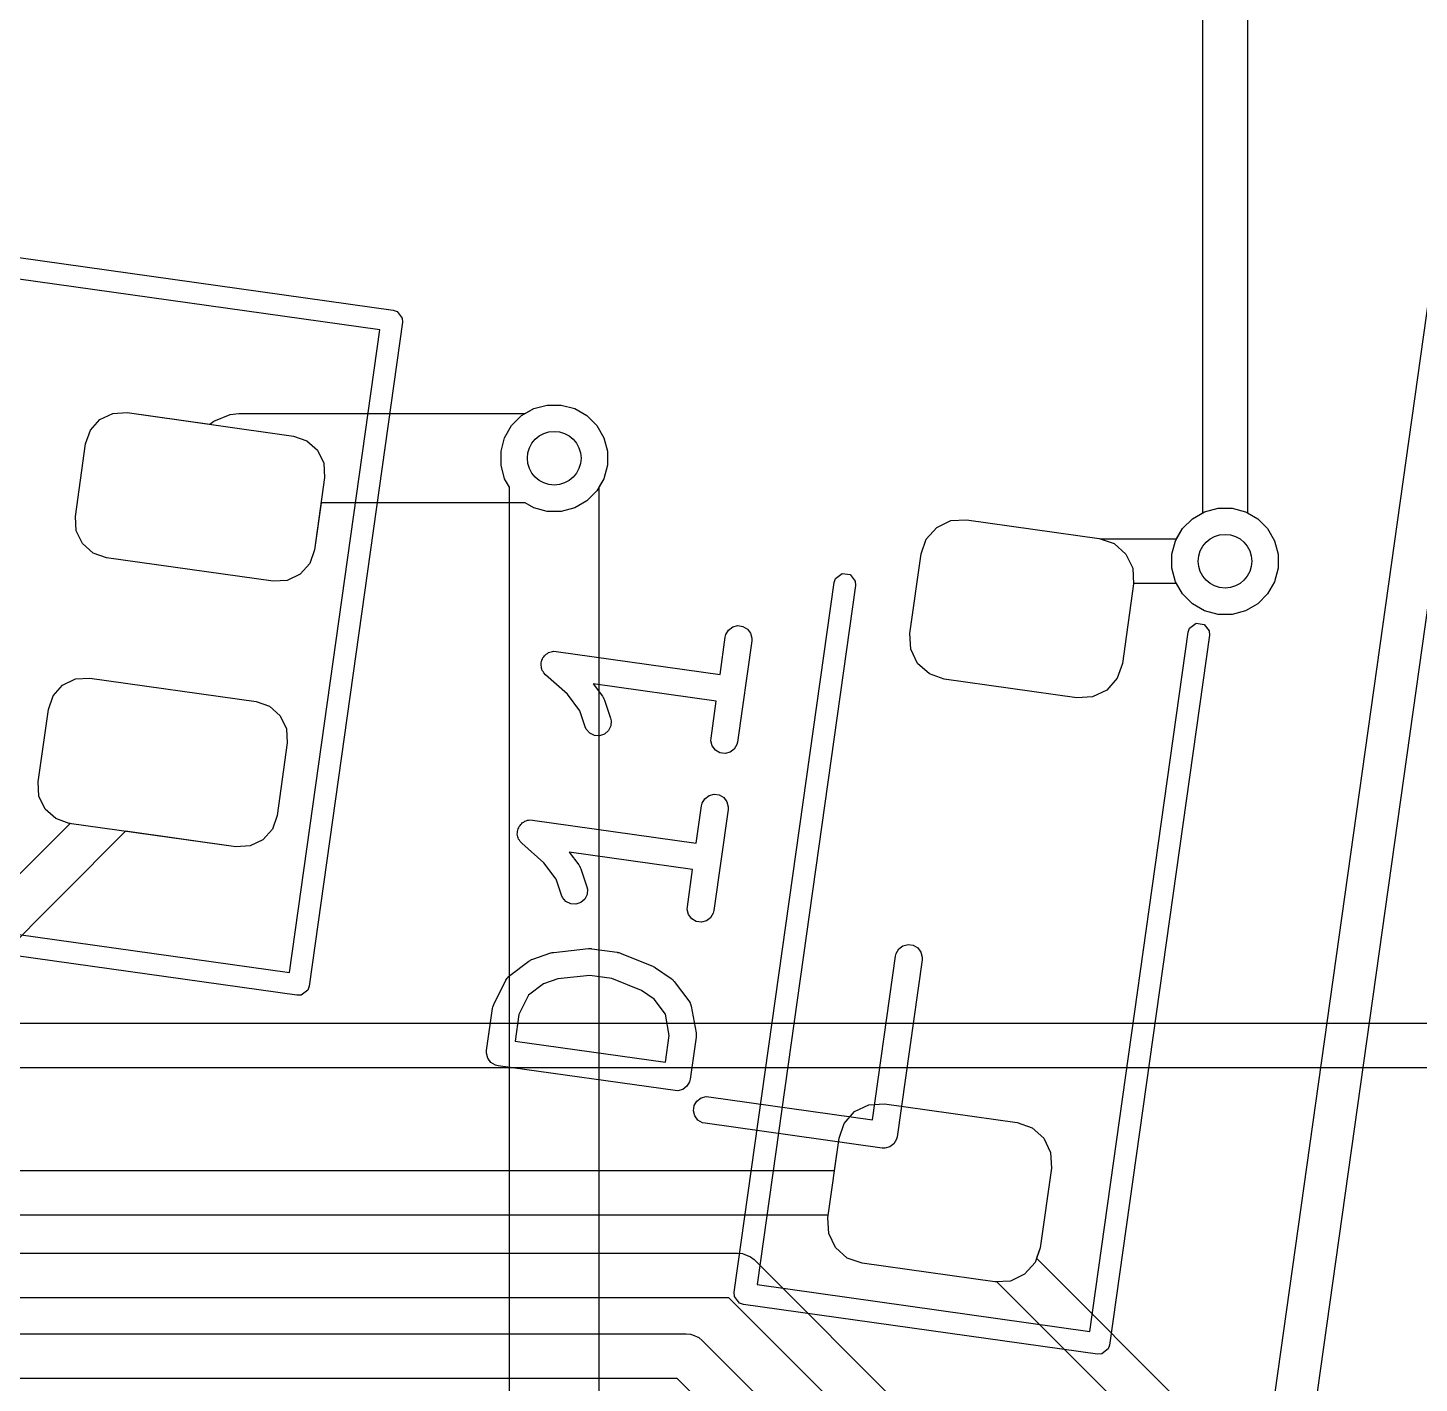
# Model space of a CAD drawing. Header units: millimetres. Extents: x 14 to 286, y -133 to -45.
# Drawn here: x 93.9 to 101.68, y -68.06 to -60.48 of the extents above; entities that cross this region are included whole.
import ezdxf

# ---------------------------------------------------------------- set-up
doc = ezdxf.new("R2010")
doc.units = ezdxf.units.MM
for name, color, linetype, true_color in [('B.Cu', 153, 'CONTINUOUS', 0x4d7fc4), ('F.Cu', 13, 'CONTINUOUS', 0xc83434), ('F.Mask', 201, 'CONTINUOUS', 0xd864ff), ('F.Paste', 253, 'CONTINUOUS', 0xb4a09a), ('F.Silkscreen', 41, 'CONTINUOUS', 0xf2eda1), ('User.Drawings', 9, 'CONTINUOUS', 0xc2c2c2)]:
    doc.layers.add(name, color=color, linetype=linetype, true_color=true_color)

msp = doc.modelspace()

# ---------------------------------------------------------------- linework, layer by layer
at = {"layer": 'B.Cu', "linetype": 'CONTINUOUS'}
for p, q in [((100.4714, -63.195022), (100.4714, -58.501176)), ((100.7214, -58.4494), (100.7214, -63.195022)), ((96.605894, -62.707372), (96.661272, -62.651994)), ((96.661272, -62.651994), (96.729095, -62.612836)), ((96.729095, -62.612836), (96.804742, -62.592567)), ((96.804742, -62.592567), (96.883058, -62.592567)), ((96.883058, -62.592567), (96.958705, -62.612836)), ((96.958705, -62.612836), (97.026528, -62.651994)), ((97.026528, -62.651994), (97.081906, -62.707372)), ((96.566736, -62.775195), (96.605894, -62.707372)), ((97.081906, -62.707372), (97.121064, -62.775195)), ((96.546467, -62.850842), (96.566736, -62.775195)), ((97.121064, -62.775195), (97.141333, -62.850842)), ((96.546467, -62.929158), (96.546467, -62.850842)), ((97.141333, -62.850842), (97.141333, -62.929158)), ((96.566736, -63.004805), (96.546467, -62.929158)), ((97.141333, -62.929158), (97.121064, -63.004805)), ((96.5939, -63.051853), (96.566736, -63.004805)), ((97.121064, -63.004805), (97.0939, -63.051853)), ((96.5939, -69.1606), (96.5939, -63.051853)), ((97.0939, -63.051853), (97.0939, -69.057046)), ((100.413772, -63.228294), (100.4714, -63.195022)), ((100.7214, -63.195022), (100.779028, -63.228294)), ((100.358394, -63.283672), (100.413772, -63.228294)), ((100.779028, -63.228294), (100.834406, -63.283672)), ((100.298967, -63.427142), (100.319236, -63.351495)), ((100.319236, -63.351495), (100.358394, -63.283672)), ((100.834406, -63.283672), (100.873564, -63.351495)), ((100.873564, -63.351495), (100.893833, -63.427142)), ((100.298967, -63.505458), (100.298967, -63.427142)), ((100.893833, -63.427142), (100.893833, -63.505458)), ((100.319236, -63.581105), (100.298967, -63.505458)), ((100.893833, -63.505458), (100.873564, -63.581105)), ((100.358394, -63.648928), (100.319236, -63.581105)), ((100.873564, -63.581105), (100.834406, -63.648928)), ((100.413772, -63.704306), (100.358394, -63.648928)), ((100.834406, -63.648928), (100.779028, -63.704306)), ((100.481595, -63.743464), (100.413772, -63.704306)), ((100.779028, -63.704306), (100.711205, -63.743464)), ((100.557242, -63.763733), (100.481595, -63.743464)), ((100.635558, -63.763733), (100.557242, -63.763733)), ((100.711205, -63.743464), (100.635558, -63.763733))]:
    msp.add_line(p, q, dxfattribs=at)
at = {"layer": 'B.Cu'}
for centre in [(96.8439, -62.89), (100.5964, -63.4663)]:
    msp.add_circle(centre, 0.15, dxfattribs=at)
at = {"layer": 'F.Cu', "linetype": 'CONTINUOUS'}
for p, q in [((94.302592, -62.674409), (94.374637, -62.63966)), ((94.374637, -62.63966), (94.454495, -62.635125)), ((94.454495, -62.635125), (94.918351, -62.700315)), ((94.940507, -62.682133), (95.030627, -62.644804)), ((95.030627, -62.644804), (95.0794, -62.64)), ((95.0794, -62.64), (96.682046, -62.64)), ((96.682046, -62.64), (96.729095, -62.612836)), ((96.729095, -62.612836), (96.804742, -62.592567)), ((96.804742, -62.592567), (96.883058, -62.592567)), ((96.883058, -62.592567), (96.958705, -62.612836)), ((96.958705, -62.612836), (97.026528, -62.651994)), ((97.026528, -62.651994), (97.081906, -62.707372)), ((94.249331, -62.734084), (94.302592, -62.674409)), ((94.918351, -62.700315), (94.940502, -62.682137)), ((94.940502, -62.682137), (94.940507, -62.682133)), ((97.081906, -62.707372), (97.121064, -62.775195)), ((94.22296, -62.809599), (94.249331, -62.734084)), ((97.121064, -62.775195), (97.141333, -62.850842)), ((94.165899, -63.215609), (94.22296, -62.809599)), ((97.141333, -62.850842), (97.141333, -62.929158)), ((97.141333, -62.929158), (97.121064, -63.004805)), ((97.121064, -63.004805), (97.081906, -63.072628)), ((97.081906, -63.072628), (97.026528, -63.128006)), ((95.539792, -63.14), (95.50276, -63.403493)), ((96.682046, -63.14), (95.539792, -63.14)), ((96.729095, -63.167164), (96.682046, -63.14)), ((96.804742, -63.187433), (96.729095, -63.167164)), ((96.883058, -63.187433), (96.804742, -63.187433)), ((96.958705, -63.167164), (96.883058, -63.187433)), ((97.026528, -63.128006), (96.958705, -63.167164)), ((100.413772, -63.228294), (100.481595, -63.189136)), ((100.481595, -63.189136), (100.557242, -63.168867)), ((100.557242, -63.168867), (100.635558, -63.168867)), ((100.635558, -63.168867), (100.711205, -63.189136)), ((100.711205, -63.189136), (100.779028, -63.228294)), ((94.170434, -63.295467), (94.165899, -63.215609)), ((98.983791, -63.277465), (99.062864, -63.239324)), ((99.062864, -63.239324), (99.150513, -63.234347)), ((99.150513, -63.234347), (99.893214, -63.338727)), ((100.358394, -63.283672), (100.413772, -63.228294)), ((100.779028, -63.228294), (100.834406, -63.283672)), ((94.205183, -63.367512), (94.170434, -63.295467)), ((98.896389, -63.425844), (98.925333, -63.342961)), ((98.925333, -63.342961), (98.983791, -63.277465)), ((99.893214, -63.338727), (99.900582, -63.3413)), ((99.900582, -63.3413), (100.325122, -63.3413)), ((100.325122, -63.3413), (100.358394, -63.283672)), ((100.834406, -63.283672), (100.873564, -63.351495)), ((100.873564, -63.351495), (100.893833, -63.427142)), ((94.264858, -63.420773), (94.205183, -63.367512)), ((94.340373, -63.447145), (94.264858, -63.420773)), ((95.50276, -63.403493), (95.476389, -63.479008)), ((98.833761, -63.871464), (98.896389, -63.425844)), ((100.893833, -63.427142), (100.893833, -63.505458)), ((95.271225, -63.577967), (94.340373, -63.447145)), ((95.476389, -63.479008), (95.423128, -63.538683)), ((100.893833, -63.505458), (100.873564, -63.581105)), ((95.351083, -63.573432), (95.271225, -63.577967)), ((95.423128, -63.538683), (95.351083, -63.573432)), ((100.873564, -63.581105), (100.834406, -63.648928)), ((100.084711, -63.592852), (100.022083, -64.038472)), ((100.325122, -63.5913), (100.084623, -63.5913)), ((100.084623, -63.5913), (100.084711, -63.592852)), ((100.358394, -63.648928), (100.325122, -63.5913)), ((100.413772, -63.704306), (100.358394, -63.648928)), ((100.834406, -63.648928), (100.779028, -63.704306)), ((100.481595, -63.743464), (100.413772, -63.704306)), ((100.779028, -63.704306), (100.711205, -63.743464)), ((100.557242, -63.763733), (100.481595, -63.743464)), ((100.635558, -63.763733), (100.557242, -63.763733)), ((100.711205, -63.743464), (100.635558, -63.763733)), ((98.838738, -63.959114), (98.833761, -63.871464)), ((98.876879, -64.038187), (98.838738, -63.959114)), ((98.942375, -64.096645), (98.876879, -64.038187)), ((100.022083, -64.038472), (99.993139, -64.121355)), ((94.093833, -64.159811), (94.165878, -64.125062)), ((94.165878, -64.125062), (94.245736, -64.120527)), ((94.245736, -64.120527), (95.176588, -64.251349)), ((99.025258, -64.125589), (98.942375, -64.096645)), ((99.767959, -64.229969), (99.025258, -64.125589)), ((99.993139, -64.121355), (99.934681, -64.186851)), ((94.040572, -64.219486), (94.093833, -64.159811)), ((99.934681, -64.186851), (99.855608, -64.224992)), ((94.014201, -64.295001), (94.040572, -64.219486)), ((95.176588, -64.251349), (95.252103, -64.277721)), ((95.252103, -64.277721), (95.311778, -64.330982)), ((99.855608, -64.224992), (99.767959, -64.229969)), ((93.95714, -64.701011), (94.014201, -64.295001)), ((95.311778, -64.330982), (95.346527, -64.403027)), ((95.346527, -64.403027), (95.351062, -64.482885)), ((95.351062, -64.482885), (95.294001, -64.888895)), ((93.961675, -64.780869), (93.95714, -64.701011)), ((93.996424, -64.852914), (93.961675, -64.780869)), ((94.056099, -64.906175), (93.996424, -64.852914)), ((94.131614, -64.932547), (94.056099, -64.906175)), ((95.294001, -64.888895), (95.26763, -64.96441)), ((93.589324, -65.4799), (94.136052, -64.93317)), ((94.44604, -64.976736), (93.729488, -65.693288)), ((94.136052, -64.93317), (94.131614, -64.932547)), ((95.062466, -65.063369), (94.44604, -64.976736)), ((95.26763, -64.96441), (95.214369, -65.024085)), ((95.142324, -65.058834), (95.062466, -65.063369)), ((95.214369, -65.024085), (95.142324, -65.058834)), ((90.8481, -66.0496), (103.862924, -66.0496)), ((103.9147, -66.2996), (90.9727, -66.2996)), ((98.524519, -66.545349), (98.603592, -66.507208)), ((98.603592, -66.507208), (98.691241, -66.502231)), ((98.691241, -66.502231), (99.433942, -66.606611)), ((98.437117, -66.693728), (98.466061, -66.610845)), ((98.466061, -66.610845), (98.524519, -66.545349)), ((99.433942, -66.606611), (99.516825, -66.635555)), ((98.411641, -66.875), (98.437117, -66.693728)), ((99.516825, -66.635555), (99.582321, -66.694013)), ((99.582321, -66.694013), (99.620462, -66.773086)), ((99.620462, -66.773086), (99.625439, -66.860736)), ((82.188277, -66.875), (98.411641, -66.875)), ((99.625439, -66.860736), (99.562811, -67.306356)), ((98.376505, -67.125), (82.1365, -67.125)), ((98.374489, -67.139348), (98.376505, -67.125)), ((98.379466, -67.226998), (98.374489, -67.139348)), ((98.417607, -67.306071), (98.379466, -67.226998)), ((98.483103, -67.364529), (98.417607, -67.306071)), ((99.562811, -67.306356), (99.542187, -67.365411)), ((67.487977, -67.3365), (97.8733, -67.3365)), ((97.8733, -67.3365), (97.897686, -67.338902)), ((97.897686, -67.338902), (97.897687, -67.338902)), ((97.897687, -67.338902), (97.910884, -67.344368)), ((97.910884, -67.344368), (97.942746, -67.357566)), ((97.942746, -67.357566), (97.942751, -67.357571)), ((97.942751, -67.357571), (97.961688, -67.373112)), ((97.961688, -67.373112), (100.795576, -70.207)), ((98.565986, -67.393473), (98.483103, -67.364529)), ((99.308687, -67.497853), (98.565986, -67.393473)), ((99.542187, -67.365411), (101.801276, -69.6245)), ((99.320411, -67.497187), (99.308687, -67.497853)), ((101.661112, -69.837888), (99.320411, -67.497187)), ((97.821524, -67.5865), (67.4362, -67.5865)), ((100.655412, -70.420388), (97.821524, -67.5865)), ((67.300876, -67.7882), (97.5828, -67.7882)), ((97.5828, -67.7882), (97.607186, -67.790602)), ((97.607186, -67.790602), (97.607187, -67.790602)), ((97.607187, -67.790602), (97.616925, -67.794636)), ((97.616925, -67.794636), (97.652246, -67.809266)), ((97.652246, -67.809266), (97.652251, -67.809271)), ((97.652251, -67.809271), (97.671188, -67.824812)), ((97.671188, -67.824812), (100.554288, -70.707912)), ((97.531024, -68.0382), (67.2491, -68.0382)), ((100.3409, -70.848076), (97.531024, -68.0382))]:
    msp.add_line(p, q, dxfattribs=at)
at = {"layer": 'F.Cu'}
for centre in [(96.8439, -62.89), (100.5964, -63.4663)]:
    msp.add_circle(centre, 0.15, dxfattribs=at)
at = {"layer": 'F.Mask', "linetype": 'CONTINUOUS'}
for p, q in [((94.302592, -62.674409), (94.374637, -62.63966)), ((94.374637, -62.63966), (94.454495, -62.635125)), ((94.454495, -62.635125), (95.385347, -62.765947)), ((94.249331, -62.734084), (94.302592, -62.674409)), ((94.22296, -62.809599), (94.249331, -62.734084)), ((95.385347, -62.765947), (95.460862, -62.792319)), ((95.460862, -62.792319), (95.520537, -62.84558)), ((94.165899, -63.215609), (94.22296, -62.809599)), ((95.520537, -62.84558), (95.555286, -62.917625)), ((95.555286, -62.917625), (95.559821, -62.997483)), ((95.559821, -62.997483), (95.50276, -63.403493)), ((94.170434, -63.295467), (94.165899, -63.215609)), ((98.983791, -63.277465), (99.062864, -63.239324)), ((99.062864, -63.239324), (99.150513, -63.234347)), ((99.150513, -63.234347), (99.893214, -63.338727)), ((94.205183, -63.367512), (94.170434, -63.295467)), ((98.896389, -63.425844), (98.925333, -63.342961)), ((98.925333, -63.342961), (98.983791, -63.277465)), ((99.893214, -63.338727), (99.976097, -63.367671)), ((94.264858, -63.420773), (94.205183, -63.367512)), ((94.340373, -63.447145), (94.264858, -63.420773)), ((95.50276, -63.403493), (95.476389, -63.479008)), ((98.833761, -63.871464), (98.896389, -63.425844)), ((99.976097, -63.367671), (100.041593, -63.426129)), ((100.041593, -63.426129), (100.079734, -63.505202)), ((95.271225, -63.577967), (94.340373, -63.447145)), ((95.476389, -63.479008), (95.423128, -63.538683)), ((100.079734, -63.505202), (100.084711, -63.592852)), ((95.351083, -63.573432), (95.271225, -63.577967)), ((95.423128, -63.538683), (95.351083, -63.573432)), ((100.084711, -63.592852), (100.022083, -64.038472)), ((98.838738, -63.959114), (98.833761, -63.871464)), ((98.876879, -64.038187), (98.838738, -63.959114)), ((98.942375, -64.096645), (98.876879, -64.038187)), ((100.022083, -64.038472), (99.993139, -64.121355)), ((94.093833, -64.159811), (94.165878, -64.125062)), ((94.165878, -64.125062), (94.245736, -64.120527)), ((94.245736, -64.120527), (95.176588, -64.251349)), ((99.025258, -64.125589), (98.942375, -64.096645)), ((99.767959, -64.229969), (99.025258, -64.125589)), ((99.993139, -64.121355), (99.934681, -64.186851)), ((94.040572, -64.219486), (94.093833, -64.159811)), ((99.934681, -64.186851), (99.855608, -64.224992)), ((94.014201, -64.295001), (94.040572, -64.219486)), ((95.176588, -64.251349), (95.252103, -64.277721)), ((95.252103, -64.277721), (95.311778, -64.330982)), ((99.855608, -64.224992), (99.767959, -64.229969)), ((93.95714, -64.701011), (94.014201, -64.295001)), ((95.311778, -64.330982), (95.346527, -64.403027)), ((95.346527, -64.403027), (95.351062, -64.482885)), ((95.351062, -64.482885), (95.294001, -64.888895)), ((93.961675, -64.780869), (93.95714, -64.701011)), ((93.996424, -64.852914), (93.961675, -64.780869)), ((94.056099, -64.906175), (93.996424, -64.852914)), ((94.131614, -64.932547), (94.056099, -64.906175)), ((95.294001, -64.888895), (95.26763, -64.96441)), ((95.062466, -65.063369), (94.131614, -64.932547)), ((95.26763, -64.96441), (95.214369, -65.024085)), ((95.142324, -65.058834), (95.062466, -65.063369)), ((95.214369, -65.024085), (95.142324, -65.058834)), ((98.524519, -66.545349), (98.603592, -66.507208)), ((98.603592, -66.507208), (98.691241, -66.502231)), ((98.691241, -66.502231), (99.433942, -66.606611)), ((98.437117, -66.693728), (98.466061, -66.610845)), ((98.466061, -66.610845), (98.524519, -66.545349)), ((99.433942, -66.606611), (99.516825, -66.635555)), ((98.374489, -67.139348), (98.437117, -66.693728)), ((99.516825, -66.635555), (99.582321, -66.694013)), ((99.582321, -66.694013), (99.620462, -66.773086)), ((99.620462, -66.773086), (99.625439, -66.860736)), ((99.625439, -66.860736), (99.562811, -67.306356)), ((98.379466, -67.226998), (98.374489, -67.139348)), ((98.417607, -67.306071), (98.379466, -67.226998)), ((98.483103, -67.364529), (98.417607, -67.306071)), ((99.562811, -67.306356), (99.533867, -67.389239)), ((98.565986, -67.393473), (98.483103, -67.364529)), ((99.308687, -67.497853), (98.565986, -67.393473)), ((99.533867, -67.389239), (99.475409, -67.454735)), ((99.475409, -67.454735), (99.396336, -67.492876)), ((99.396336, -67.492876), (99.308687, -67.497853))]:
    msp.add_line(p, q, dxfattribs=at)
at = {"layer": 'F.Paste', "linetype": 'CONTINUOUS'}
for p, q in [((94.302592, -62.674409), (94.374637, -62.63966)), ((94.374637, -62.63966), (94.454495, -62.635125)), ((94.454495, -62.635125), (95.385347, -62.765947)), ((94.249331, -62.734084), (94.302592, -62.674409)), ((94.22296, -62.809599), (94.249331, -62.734084)), ((95.385347, -62.765947), (95.460862, -62.792319)), ((95.460862, -62.792319), (95.520537, -62.84558)), ((94.165899, -63.215609), (94.22296, -62.809599)), ((95.520537, -62.84558), (95.555286, -62.917625)), ((95.555286, -62.917625), (95.559821, -62.997483)), ((95.559821, -62.997483), (95.50276, -63.403493)), ((94.170434, -63.295467), (94.165899, -63.215609)), ((98.983791, -63.277465), (99.062864, -63.239324)), ((99.062864, -63.239324), (99.150513, -63.234347)), ((99.150513, -63.234347), (99.893214, -63.338727)), ((94.205183, -63.367512), (94.170434, -63.295467)), ((98.896389, -63.425844), (98.925333, -63.342961)), ((98.925333, -63.342961), (98.983791, -63.277465)), ((99.893214, -63.338727), (99.976097, -63.367671)), ((94.264858, -63.420773), (94.205183, -63.367512)), ((94.340373, -63.447145), (94.264858, -63.420773)), ((95.50276, -63.403493), (95.476389, -63.479008)), ((98.833761, -63.871464), (98.896389, -63.425844)), ((99.976097, -63.367671), (100.041593, -63.426129)), ((100.041593, -63.426129), (100.079734, -63.505202)), ((95.271225, -63.577967), (94.340373, -63.447145)), ((95.476389, -63.479008), (95.423128, -63.538683)), ((100.079734, -63.505202), (100.084711, -63.592852)), ((95.351083, -63.573432), (95.271225, -63.577967)), ((95.423128, -63.538683), (95.351083, -63.573432)), ((100.084711, -63.592852), (100.022083, -64.038472)), ((98.838738, -63.959114), (98.833761, -63.871464)), ((98.876879, -64.038187), (98.838738, -63.959114)), ((98.942375, -64.096645), (98.876879, -64.038187)), ((100.022083, -64.038472), (99.993139, -64.121355)), ((94.093833, -64.159811), (94.165878, -64.125062)), ((94.165878, -64.125062), (94.245736, -64.120527)), ((94.245736, -64.120527), (95.176588, -64.251349)), ((99.025258, -64.125589), (98.942375, -64.096645)), ((99.767959, -64.229969), (99.025258, -64.125589)), ((99.993139, -64.121355), (99.934681, -64.186851)), ((94.040572, -64.219486), (94.093833, -64.159811)), ((99.934681, -64.186851), (99.855608, -64.224992)), ((94.014201, -64.295001), (94.040572, -64.219486)), ((95.176588, -64.251349), (95.252103, -64.277721)), ((95.252103, -64.277721), (95.311778, -64.330982)), ((99.855608, -64.224992), (99.767959, -64.229969)), ((93.95714, -64.701011), (94.014201, -64.295001)), ((95.311778, -64.330982), (95.346527, -64.403027)), ((95.346527, -64.403027), (95.351062, -64.482885)), ((95.351062, -64.482885), (95.294001, -64.888895)), ((93.961675, -64.780869), (93.95714, -64.701011)), ((93.996424, -64.852914), (93.961675, -64.780869)), ((94.056099, -64.906175), (93.996424, -64.852914)), ((94.131614, -64.932547), (94.056099, -64.906175)), ((95.294001, -64.888895), (95.26763, -64.96441)), ((95.062466, -65.063369), (94.131614, -64.932547)), ((95.26763, -64.96441), (95.214369, -65.024085)), ((95.142324, -65.058834), (95.062466, -65.063369)), ((95.214369, -65.024085), (95.142324, -65.058834)), ((98.524519, -66.545349), (98.603592, -66.507208)), ((98.603592, -66.507208), (98.691241, -66.502231)), ((98.691241, -66.502231), (99.433942, -66.606611)), ((98.437117, -66.693728), (98.466061, -66.610845)), ((98.466061, -66.610845), (98.524519, -66.545349)), ((99.433942, -66.606611), (99.516825, -66.635555)), ((98.374489, -67.139348), (98.437117, -66.693728)), ((99.516825, -66.635555), (99.582321, -66.694013)), ((99.582321, -66.694013), (99.620462, -66.773086)), ((99.620462, -66.773086), (99.625439, -66.860736)), ((99.625439, -66.860736), (99.562811, -67.306356)), ((98.379466, -67.226998), (98.374489, -67.139348)), ((98.417607, -67.306071), (98.379466, -67.226998)), ((98.483103, -67.364529), (98.417607, -67.306071)), ((99.562811, -67.306356), (99.533867, -67.389239)), ((98.565986, -67.393473), (98.483103, -67.364529)), ((99.308687, -67.497853), (98.565986, -67.393473)), ((99.533867, -67.389239), (99.475409, -67.454735)), ((99.475409, -67.454735), (99.396336, -67.492876)), ((99.396336, -67.492876), (99.308687, -67.497853))]:
    msp.add_line(p, q, dxfattribs=at)
at = {"layer": 'F.Silkscreen', "linetype": 'CONTINUOUS'}
for p, q in [((88.714821, -61.04585), (95.943778, -62.061813)), ((95.867661, -62.172294), (88.757536, -61.173032)), ((95.943778, -62.061813), (95.96588, -62.069531)), ((95.96588, -62.069531), (95.993517, -62.106206)), ((95.993517, -62.106206), (95.994844, -62.129579)), ((95.362463, -65.766967), (95.867661, -62.172294)), ((95.994844, -62.129579), (95.472945, -65.843084)), ((97.851467, -67.555612), (98.409553, -63.584635)), ((98.409553, -63.584635), (98.417271, -63.562533)), ((98.417271, -63.562533), (98.453946, -63.534896)), ((98.453946, -63.534896), (98.499421, -63.541287)), ((98.499421, -63.541287), (98.527058, -63.577963)), ((98.527058, -63.577963), (98.528385, -63.601336)), ((98.528385, -63.601336), (97.978649, -67.512896)), ((100.397806, -63.840879), (100.434481, -63.813242)), ((100.434481, -63.813242), (100.479956, -63.819633)), ((97.771483, -64.099653), (97.800809, -63.89099)), ((97.800809, -63.89099), (97.804272, -63.876701)), ((97.804272, -63.876701), (97.819125, -63.851487)), ((97.819125, -63.851487), (97.842495, -63.833876)), ((97.842495, -63.833876), (97.870827, -63.826549)), ((97.870827, -63.826549), (97.899806, -63.830621)), ((97.899806, -63.830621), (97.92502, -63.845474)), ((97.92502, -63.845474), (97.942631, -63.868844)), ((97.942631, -63.868844), (97.949959, -63.897176)), ((97.949959, -63.897176), (97.949349, -63.911866)), ((99.840354, -67.774539), (100.390088, -63.862981)), ((100.50892, -63.879681), (99.950836, -67.850656)), ((100.390088, -63.862981), (100.397806, -63.840879)), ((100.479956, -63.819633), (100.507593, -63.856308)), ((100.507593, -63.856308), (100.50892, -63.879681)), ((96.819579, -63.975796), (96.826194, -63.972598)), ((96.826194, -63.972598), (96.833603, -63.972169)), ((96.833603, -63.972169), (96.840796, -63.970309)), ((96.840796, -63.970309), (96.855329, -63.970912)), ((96.855329, -63.970912), (96.855408, -63.970908)), ((96.855408, -63.970908), (96.855433, -63.970916)), ((96.855433, -63.970916), (96.855486, -63.970919)), ((96.855486, -63.970919), (97.771483, -64.099653)), ((97.949349, -63.911866), (97.869822, -64.477734)), ((96.770168, -64.049441), (96.771191, -64.042161)), ((96.772028, -64.056633), (96.770168, -64.049441)), ((96.770767, -64.034829), (96.773207, -64.027817)), ((96.771191, -64.042161), (96.770767, -64.034829)), ((96.773207, -64.027817), (96.774241, -64.020462)), ((96.774241, -64.020462), (96.77797, -64.01413)), ((96.77797, -64.01413), (96.780386, -64.007191)), ((96.780386, -64.007191), (96.785326, -64.001644)), ((96.785326, -64.001644), (96.789094, -63.995248)), ((96.789094, -63.995248), (96.794959, -63.990827)), ((96.794959, -63.990827), (96.799849, -63.985338)), ((96.799849, -63.985338), (96.806535, -63.982104)), ((96.806535, -63.982104), (96.812464, -63.977637)), ((96.812464, -63.977637), (96.819579, -63.975796)), ((96.772457, -64.064043), (96.772028, -64.056633)), ((96.775655, -64.070657), (96.772457, -64.064043)), ((96.777496, -64.077773), (96.775655, -64.070657)), ((96.781963, -64.083701), (96.777496, -64.077773)), ((96.785197, -64.090388), (96.781963, -64.083701)), ((96.795062, -64.101083), (96.785197, -64.090388)), ((96.795107, -64.101143), (96.795062, -64.101083)), ((96.795128, -64.101155), (96.795107, -64.101143)), ((96.795165, -64.101195), (96.795128, -64.101155)), ((96.91783, -64.210448), (96.795165, -64.101195)), ((97.750607, -64.248193), (97.061069, -64.151285)), ((97.061069, -64.151285), (97.114214, -64.221812)), ((96.987095, -64.302364), (96.91783, -64.210448)), ((97.114214, -64.221812), (97.118086, -64.228162)), ((97.118086, -64.228162), (97.11939, -64.229658)), ((97.11939, -64.229658), (97.120483, -64.232091)), ((97.120483, -64.232091), (97.121869, -64.234364)), ((97.121869, -64.234364), (97.122364, -64.23628)), ((97.122364, -64.23628), (97.125414, -64.243069)), ((97.125414, -64.243069), (97.159315, -64.344007)), ((97.721282, -64.456858), (97.750607, -64.248193)), ((97.017121, -64.391765), (96.987095, -64.302364)), ((97.159315, -64.344007), (97.162608, -64.358337)), ((97.162608, -64.358337), (97.160599, -64.387531)), ((97.023145, -64.405177), (97.017121, -64.391765)), ((97.042369, -64.42724), (97.023145, -64.405177)), ((97.068573, -64.440267), (97.042369, -64.42724)), ((97.097767, -64.442276), (97.068573, -64.440267)), ((97.125508, -64.432959), (97.097767, -64.442276)), ((97.147572, -64.413735), (97.125508, -64.432959)), ((97.160599, -64.387531), (97.147572, -64.413735)), ((97.720672, -64.471548), (97.721282, -64.456858)), ((97.728, -64.49988), (97.720672, -64.471548)), ((97.745611, -64.52325), (97.728, -64.49988)), ((97.851506, -64.517237), (97.828136, -64.534848)), ((97.866359, -64.492023), (97.851506, -64.517237)), ((97.869822, -64.477734), (97.866359, -64.492023)), ((97.770825, -64.538103), (97.745611, -64.52325)), ((97.799804, -64.542176), (97.770825, -64.538103)), ((97.828136, -64.534848), (97.799804, -64.542176)), ((97.668264, -64.834103), (97.671727, -64.819814)), ((97.671727, -64.819814), (97.68658, -64.7946)), ((97.68658, -64.7946), (97.70995, -64.776989)), ((97.70995, -64.776989), (97.738282, -64.769662)), ((97.738282, -64.769662), (97.767261, -64.773734)), ((97.767261, -64.773734), (97.792475, -64.788587)), ((97.792475, -64.788587), (97.810086, -64.811958)), ((97.810086, -64.811958), (97.817413, -64.840289)), ((88.935477, -64.863713), (95.362463, -65.766967)), ((97.638938, -65.042766), (97.668264, -64.834103)), ((97.816804, -64.854979), (97.737276, -65.420846)), ((97.817413, -64.840289), (97.816804, -64.854979)), ((95.405178, -65.89415), (88.894166, -64.979087)), ((96.637622, -64.992553), (96.638645, -64.985273)), ((96.638221, -64.977941), (96.640661, -64.970929)), ((96.638645, -64.985273), (96.638221, -64.977941)), ((96.640661, -64.970929), (96.641695, -64.963574)), ((96.641695, -64.963574), (96.645424, -64.957242)), ((96.645424, -64.957242), (96.64784, -64.950303)), ((96.64784, -64.950303), (96.65278, -64.944756)), ((96.65278, -64.944756), (96.656548, -64.93836)), ((96.656548, -64.93836), (96.662413, -64.933939)), ((96.662413, -64.933939), (96.667303, -64.92845)), ((96.667303, -64.92845), (96.673989, -64.925216)), ((96.673989, -64.925216), (96.679918, -64.920749)), ((96.679918, -64.920749), (96.687033, -64.918908)), ((96.687033, -64.918908), (96.693648, -64.91571)), ((96.693648, -64.91571), (96.701057, -64.915281)), ((96.701057, -64.915281), (96.70825, -64.913421)), ((96.70825, -64.913421), (96.722783, -64.914024)), ((96.722783, -64.914024), (96.722862, -64.91402)), ((96.722862, -64.91402), (96.722887, -64.914028)), ((96.722887, -64.914028), (96.72294, -64.914031)), ((96.72294, -64.914031), (97.638938, -65.042766)), ((96.639482, -64.999745), (96.637622, -64.992553)), ((96.639911, -65.007155), (96.639482, -64.999745)), ((96.643109, -65.013769), (96.639911, -65.007155)), ((96.64495, -65.020885), (96.643109, -65.013769)), ((96.649417, -65.026813), (96.64495, -65.020885)), ((96.652651, -65.0335), (96.649417, -65.026813)), ((96.662516, -65.044195), (96.652651, -65.0335)), ((96.662561, -65.044255), (96.662516, -65.044195)), ((96.662582, -65.044267), (96.662561, -65.044255)), ((96.662619, -65.044307), (96.662582, -65.044267)), ((96.785284, -65.15356), (96.662619, -65.044307)), ((97.618062, -65.191306), (96.928523, -65.094397)), ((96.928523, -65.094397), (96.981668, -65.164924)), ((96.854549, -65.245477), (96.785284, -65.15356)), ((96.981668, -65.164924), (96.98554, -65.171274)), ((96.98554, -65.171274), (96.986844, -65.17277)), ((96.986844, -65.17277), (96.987936, -65.175203)), ((96.987936, -65.175203), (96.989323, -65.177476)), ((96.989323, -65.177476), (96.989818, -65.179393)), ((96.989818, -65.179393), (96.992868, -65.186182)), ((96.992868, -65.186182), (97.026769, -65.287121)), ((97.588736, -65.39997), (97.618062, -65.191306)), ((96.884575, -65.334878), (96.854549, -65.245477)), ((97.026769, -65.287121), (97.030062, -65.30145)), ((96.890599, -65.348289), (96.884575, -65.334878)), ((96.909823, -65.370353), (96.890599, -65.348289)), ((96.936026, -65.38338), (96.909823, -65.370353)), ((96.992962, -65.376072), (96.965221, -65.385389)), ((97.015026, -65.356848), (96.992962, -65.376072)), ((97.028053, -65.330645), (97.015026, -65.356848)), ((97.030062, -65.30145), (97.028053, -65.330645)), ((96.965221, -65.385389), (96.936026, -65.38338)), ((97.588126, -65.41466), (97.588736, -65.39997)), ((97.595454, -65.442992), (97.588126, -65.41466)), ((97.613065, -65.466362), (97.595454, -65.442992)), ((97.733813, -65.435135), (97.71896, -65.460349)), ((97.737276, -65.420846), (97.733813, -65.435135)), ((97.638279, -65.481215), (97.613065, -65.466362)), ((97.667258, -65.485288), (97.638279, -65.481215)), ((97.69559, -65.47796), (97.667258, -65.485288)), ((97.71896, -65.460349), (97.69559, -65.47796)), ((96.724054, -65.691576), (96.824993, -65.657675)), ((96.824993, -65.657675), (96.826106, -65.657419)), ((96.826106, -65.657419), (96.826585, -65.657159)), ((96.826585, -65.657159), (96.832979, -65.655839)), ((96.832979, -65.655839), (96.839322, -65.654382)), ((96.839322, -65.654382), (96.839863, -65.654419)), ((96.839863, -65.654419), (96.840984, -65.654188)), ((96.840984, -65.654188), (97.036234, -65.633542)), ((97.036234, -65.633542), (97.038797, -65.633523)), ((97.038797, -65.633523), (97.039867, -65.633247)), ((97.039867, -65.633247), (97.04539, -65.633475)), ((97.04539, -65.633475), (97.050936, -65.633436)), ((97.050936, -65.633436), (97.051998, -65.633749)), ((97.051998, -65.633749), (97.054558, -65.633856)), ((97.054558, -65.633856), (97.196024, -65.653737)), ((97.196024, -65.653737), (97.198516, -65.65434)), ((97.198516, -65.65434), (97.199623, -65.654332)), ((97.199623, -65.654332), (97.204936, -65.655897)), ((97.204936, -65.655897), (97.210313, -65.6572)), ((97.210313, -65.6572), (97.211265, -65.65776)), ((97.211265, -65.65776), (97.213727, -65.658486)), ((97.213727, -65.658486), (97.395721, -65.732151)), ((96.59523, -65.783832), (96.702796, -65.702776)), ((96.702796, -65.702776), (96.709146, -65.698903)), ((96.709146, -65.698903), (96.710642, -65.6976)), ((96.710642, -65.6976), (96.713075, -65.696507)), ((96.713075, -65.696507), (96.715348, -65.695121)), ((96.715348, -65.695121), (96.717265, -65.694625)), ((96.717265, -65.694625), (96.724054, -65.691576)), ((97.395721, -65.732151), (97.396735, -65.732682)), ((97.396735, -65.732682), (97.397266, -65.732796)), ((97.397266, -65.732796), (97.402985, -65.735958)), ((97.402985, -65.735958), (97.408744, -65.738977)), ((97.408744, -65.738977), (97.409129, -65.739355)), ((97.409129, -65.739355), (97.410133, -65.739911)), ((97.410133, -65.739911), (97.497816, -65.800321)), ((95.472945, -65.843084), (95.465227, -65.865186)), ((96.506171, -65.94518), (96.573208, -65.810341)), ((96.573208, -65.810341), (96.581012, -65.797881)), ((96.581012, -65.797881), (96.583043, -65.796111)), ((96.583043, -65.796111), (96.584411, -65.793789)), ((96.584411, -65.793789), (96.59523, -65.783832)), ((96.783349, -65.829894), (96.699641, -65.892973)), ((96.864945, -65.80249), (96.783349, -65.829894)), ((97.042825, -65.78368), (96.864945, -65.80249)), ((97.166004, -65.800991), (97.042825, -65.78368)), ((97.331811, -65.868104), (97.166004, -65.800991)), ((97.497816, -65.800321), (97.503498, -65.80512)), ((97.503498, -65.80512), (97.505207, -65.806127)), ((97.505207, -65.806127), (97.507012, -65.808088)), ((97.507012, -65.808088), (97.509048, -65.809808)), ((97.509048, -65.809808), (97.510125, -65.811471)), ((97.510125, -65.811471), (97.515164, -65.816946)), ((97.515164, -65.816946), (97.59622, -65.924512)), ((95.428551, -65.892823), (95.405178, -65.89415)), ((95.428552, -65.892823), (95.428551, -65.892822)), ((95.428551, -65.892822), (95.428551, -65.892823)), ((95.465227, -65.865186), (95.428552, -65.892823)), ((96.699641, -65.892973), (96.645905, -66.00106)), ((97.402692, -65.916938), (97.331811, -65.868104)), ((97.465769, -66.000644), (97.402692, -65.916938)), ((96.465922, -66.203909), (96.499059, -65.968131)), ((96.499059, -65.968131), (96.500811, -65.960901)), ((96.500811, -65.960901), (96.500947, -65.958924)), ((96.500947, -65.958924), (96.501894, -65.956431)), ((96.501894, -65.956431), (96.502522, -65.953842)), ((96.502522, -65.953842), (96.503527, -65.952135)), ((96.503527, -65.952135), (96.506171, -65.94518)), ((97.59622, -65.924512), (97.603875, -65.937064)), ((97.603875, -65.937064), (97.604549, -65.939672)), ((97.604549, -65.939672), (97.606015, -65.941935)), ((97.606015, -65.941935), (97.610083, -65.956064)), ((97.610083, -65.956064), (97.637357, -66.104158)), ((96.645905, -66.00106), (96.6249, -66.150514)), ((97.487633, -66.119355), (97.465769, -66.000644)), ((96.6249, -66.150514), (97.466628, -66.268812)), ((97.466628, -66.268812), (97.487633, -66.119355)), ((97.637867, -66.12818), (97.60473, -66.363958)), ((97.637357, -66.104158), (97.637981, -66.111577)), ((97.638175, -66.12075), (97.637867, -66.12818)), ((97.637981, -66.111577), (97.638476, -66.11349)), ((97.63859, -66.118809), (97.638175, -66.12075)), ((97.638476, -66.11349), (97.638365, -66.116146)), ((97.638365, -66.116146), (97.63859, -66.118809)), ((96.465312, -66.218599), (96.465922, -66.203909)), ((96.47264, -66.246931), (96.465312, -66.218599)), ((96.490251, -66.270301), (96.47264, -66.246931)), ((96.515465, -66.285154), (96.490251, -66.270301)), ((96.529754, -66.288617), (96.515465, -66.285154)), ((97.520022, -66.42779), (96.529754, -66.288617)), ((97.601267, -66.378247), (97.586414, -66.403461)), ((97.60473, -66.363958), (97.601267, -66.378247)), ((97.534712, -66.4284), (97.520022, -66.42779)), ((97.563044, -66.421072), (97.534712, -66.4284)), ((97.586414, -66.403461), (97.563044, -66.421072)), ((97.978649, -67.512896), (99.840354, -67.774539)), ((97.852794, -67.578985), (97.851467, -67.555612)), ((97.880431, -67.61566), (97.852794, -67.578985)), ((97.902533, -67.623378), (97.880431, -67.61566)), ((99.88307, -67.901722), (97.902533, -67.623378)), ((99.950836, -67.850656), (99.943118, -67.872758)), ((99.906443, -67.900395), (99.88307, -67.901722)), ((99.943118, -67.872758), (99.906443, -67.900395))]:
    msp.add_line(p, q, dxfattribs=at)
at = {"layer": 'User.Drawings', "linetype": 'CONTINUOUS'}
for p, q in [((100.695409, -69.401962), (103.315614, -50.758235)), ((103.546368, -50.790665), (100.926163, -69.434393)), ((98.624532, -66.59068), (98.753268, -65.674682)), ((98.753268, -65.674682), (98.756731, -65.660393)), ((98.756731, -65.660393), (98.771584, -65.635179)), ((98.771584, -65.635179), (98.794954, -65.617568)), ((98.794954, -65.617568), (98.823286, -65.61024)), ((98.823286, -65.61024), (98.852265, -65.614313)), ((98.852265, -65.614313), (98.877479, -65.629166)), ((98.877479, -65.629166), (98.89509, -65.652536)), ((98.89509, -65.652536), (98.902418, -65.680868)), ((98.902418, -65.680868), (98.901808, -65.695558)), ((98.901808, -65.695558), (98.762635, -66.685826)), ((97.665513, -66.468663), (97.693845, -66.461335)), ((97.693845, -66.461335), (97.708535, -66.461945)), ((97.708535, -66.461945), (98.624532, -66.59068)), ((97.623217, -66.540467), (97.62729, -66.511488)), ((97.630545, -66.568799), (97.623217, -66.540467)), ((97.62729, -66.511488), (97.642143, -66.486274)), ((97.642143, -66.486274), (97.665513, -66.468663)), ((97.648156, -66.592169), (97.630545, -66.568799)), ((97.67337, -66.607022), (97.648156, -66.592169)), ((97.687659, -66.610485), (97.67337, -66.607022)), ((98.677927, -66.749658), (97.687659, -66.610485)), ((98.762635, -66.685826), (98.759172, -66.700115)), ((98.692617, -66.750268), (98.677927, -66.749658)), ((98.720949, -66.74294), (98.692617, -66.750268)), ((98.744319, -66.725329), (98.720949, -66.74294)), ((98.759172, -66.700115), (98.744319, -66.725329))]:
    msp.add_line(p, q, dxfattribs=at)

doc.saveas('drawing.dxf')
